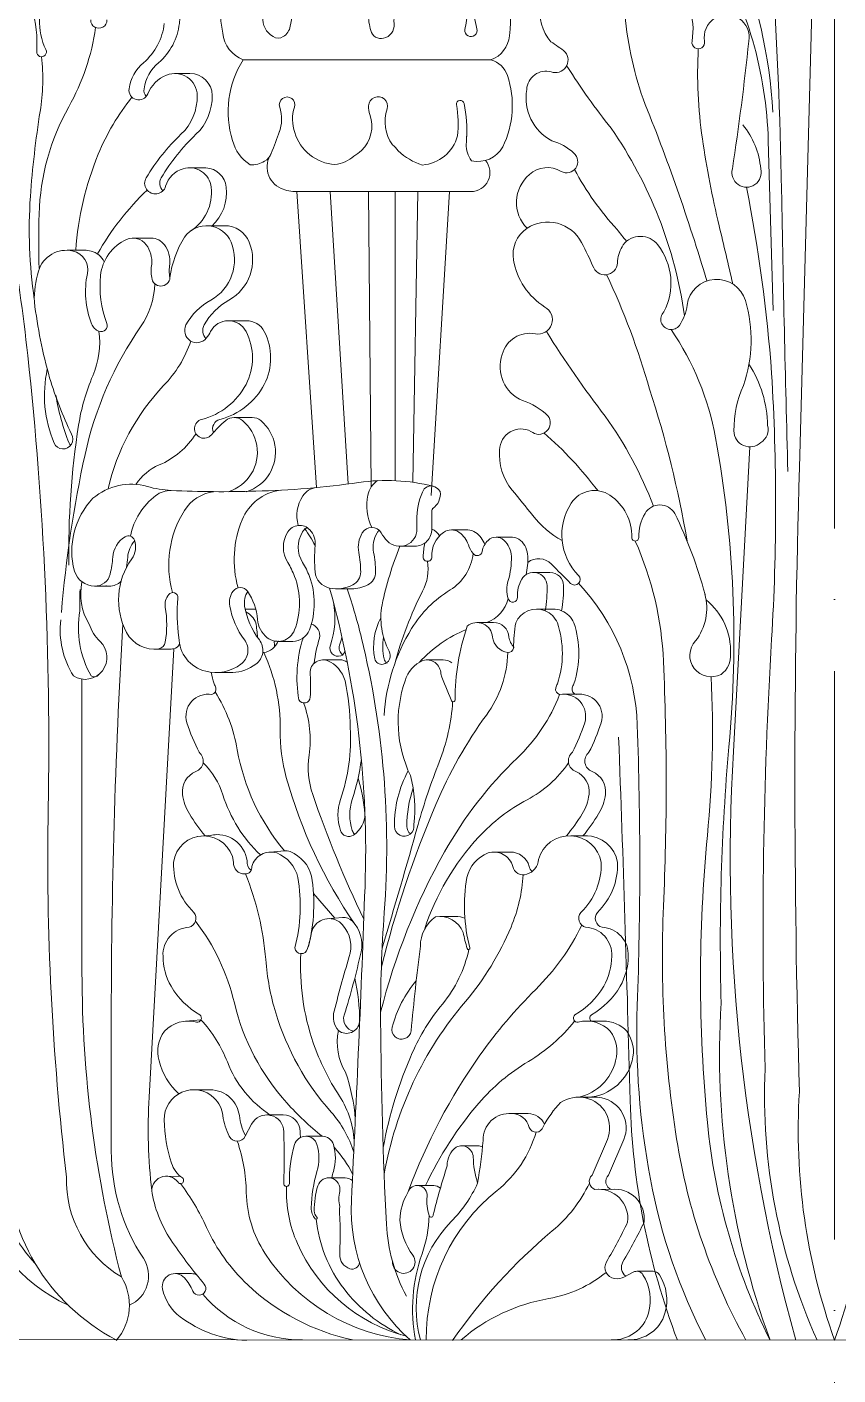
# Model space of a CAD drawing. Header units: millimetres. Extents: x 542654 to 551203, y 315718 to 321804.
# Drawn here: x 543130.8 to 543267.9, y 317816.2 to 318043.9 of the extents above; entities that cross this region are included whole.
import ezdxf

# ---------------------------------------------------------------- set-up
doc = ezdxf.new("R2010")
doc.units = ezdxf.units.MM
doc.linetypes.add('ACAD_ISO04W100', pattern=[30, 24, -3, 0, -3])
doc.layers.add('cad-block.com', color=250, linetype='Continuous')

msp = doc.modelspace()

# ---------------------------------------------------------------- linework, layer by layer
at = {"layer": 'cad-block.com', "color": 18, "linetype": 'ACAD_ISO04W100', "lineweight": 15, "ltscale": 4, "true_color": 0x000000}
msp.add_lwpolyline([(543267.27, 318415.49), (543267.27, 315911.75)], dxfattribs=at)
at = {"layer": 'cad-block.com', "color": 18, "lineweight": 15, "true_color": 0x000000}
for points in [[(543145.86, 317822.16, -0.285243), (543127.33, 317853.27, 0.009206), (543127.33, 317954.78, 0.013196), (543125.49, 317995.88, 0.112999), (543101.11, 318075.74, 0.103267), (543085.12, 318094.27, 0.03261)], [(543235.95, 318084.38, 0.058257), (543240.29, 318068.42, 0.006295), (543246.68, 318057.25, -0.126523), (543256.06, 318024.66, 0), (543256.87, 317996.01, 1.706134)], [(543246.25, 318076.34, 0.051574), (543247.4, 318067.09, 0.040513), (543250.54, 318057.22, -0.0829), (543256.84, 318029.47, -1.059688)], [(543263.97, 318067.53), (543261.32, 317969.47, 0.014485), (543261.32, 317864.02, 0.101888), (543267.26, 317822.11, 2.282092)], [(543270.55, 318067.53), (543273.2, 317969.47, -0.014485), (543273.2, 317864.02, -0.101888), (543267.26, 317822.11, -2.282092)], [(543145.86, 317822.04, 0.326442), (543146.74, 317832.79, -0.273292), (543137.47, 317849.65, -0.033937), (543134.37, 317911.96, 0.031663), (543130.91, 317988.39, 0.030886), (543123.65, 318030.61, 0.055447), (543112.66, 318061.61, 0.016794), (543112.66, 318061.61, 0.016794)], [(543150.94, 318032.14, -0.216662), (543150.57, 318033.46, -0.178824), (543153.02, 318037.85, 0.190475), (543156.53, 318044.48, 0.173432), (543154.94, 318051.17, 0.25379), (543151.73, 318052.91)], [(543181.39, 318052.89, 0.312846), (543176.2, 318048.36, 0.019207), (543175.27, 318043.99, -0.218149), (543174.08, 318042.25, -0.27753), (543172.36, 318042.25, -0.279843), (543170.61, 318045.58, 0.299461), (543166.43, 318052.89, 0.393162), (543163.88, 318051.07, 0.101921), (543163.88, 318042.83, 0.279445), (543167.3, 318038.32, 0.508511)], [(543181.39, 318052.89, -0.376879), (543188.41, 318046.08, 0.042537), (543188.87, 318043.29, 0.407954), (543191.04, 318041.97, 0.368711), (543192.82, 318044.39, -0.2733), (543196.18, 318051.13, -0.082392), (543200.22, 318052.89, -0.372912), (543205.14, 318046.6, -0.058876), (543204.77, 318043.4, -0.305796), (543204.77, 318043.4, -0.168729)], [(543209.19, 318038.32, 0.280177), (543212.34, 318042.4, 0.076346), (543211.99, 318051.15, 0.159455), (543211.02, 318052.89, 0.341453), (543206.4, 318047.82, 0.089438), (543206.81, 318043.59, -1.197509), (543204.77, 318043.4, -2.907014)], [(543215.3, 318009.88, -0.437087), (543215.69, 318018.95, -0.335891), (543221.05, 318019.48, -0.054808), (543221.05, 318019.48, 0.906374), (543223.19, 318022.58, 0.121824), (543219.48, 318024.66, -0.324514), (543215.24, 318033.33, -0.478368), (543219.38, 318036.29, 0.760691), (543221.74, 318039.65, 0.02594), (543219.32, 318041.39, -0.479637), (543221.48, 318052.96, -0.584428), (543228.66, 318049.04, -0.21323), (543228.66, 318049.04, 0.933707), (543233.69, 318049.32, -0.62858), (543239.21, 318051.97, -0.275072), (543243.17, 318041.46, 1.194524), (543245.29, 318041.46, -1.194524), (543252.77, 318041.46, -0.011676), (543249.99, 318019.92, 1.294006), (543254.78, 318019.92, 0.154508), (543251.74, 318027.36, 6.728765)], [(543256.7, 318054.07, -0.012495), (543258.3, 318016.33, 0.002577), (543259.37, 317968.82, -1.028053)], [(543132.9, 318045.21, 0.125344), (543133.99, 318040.05, -1.302218), (543132.42, 318039.73, 0.084994), (543131.65, 318047.04, 0.658968)], [(543231.75, 318046.89, 0.064211), (543234.9, 318031.73, -0.023542), (543245.68, 318000.99, -31.518019)], [(543142.38, 318043.78, -0.092698), (543137.84, 318030.39, 0.121944), (543132.84, 318012.29, 0.013324), (543132.84, 318003.09, 19.903186)], [(543144.3, 318045.09, -1.038411), (543141.55, 318045.09, 0.167427)], [(543158.36, 318009.37, 0.287855), (543161.92, 318016.83, 0.466131), (543157.19, 318019.95, 0.253701), (543154.21, 318016.98, -1.13638), (543150.93, 318018.43, -0.066563), (543156.81, 318025.75, 0.209542), (543159.56, 318032.32, 0.52679), (543154.37, 318035.75, 0.20267), (543151.2, 318032.59, -0.891078), (543148.03, 318033.46, -0.178824), (543150.48, 318037.85, 0.190475), (543153.99, 318044.48, 0.173432)], [(543244.23, 318040.2, 0.049879), (543244.93, 318024.99, 0.022481), (543247.75, 318010.32, -0.002878), (543250.05, 318000.49, 8.89883)], [(543133.25, 318038.85, -0.066852), (543133.01, 318029.63, 0.022213), (543131.36, 318015.25, 0.054405), (543132.02, 317997.93, 3.066782)], [(543167.3, 318038.32, 0.21871), (543165.52, 318024.69, 0.21871)], [(543205.05, 318025.44, -0.076559), (543204.99, 318024.07, 0.152629), (543205.9, 318021.3, 0.333284), (543211.18, 318023.62, 0.196717), (543211.98, 318035.7, 0.252897), (543209.19, 318038.32)], [(543222.09, 318037.23, 0.029108), (543229.51, 318026.77, -0.116512), (543241.9, 317995.12, -60.367405)], [(543153.75, 318016.2, -0.347517), (543153.47, 318018.43, -0.066563), (543159.34, 318025.75, 0.209542), (543162.09, 318032.32, 0.40928), (543158.32, 318036.03)], [(543148.52, 318032.02, 0.071197), (543142.83, 318022.38, 0.080485), (543139.03, 318006.17, 2.673939)], [(543176.03, 318026.07, -0.164662), (543175.99, 318030.33, 1.382896), (543173.49, 318030.33, -0.173673), (543173.39, 318026.07, -116.40889)], [(543187.29, 318023, 0.296829), (543188.72, 318029.09, -0.087558), (543188.52, 318030.57, -1.137211), (543191.64, 318030.04, 0.245261), (543192.56, 318024, 0.638656)], [(543203.54, 318025.48, 0.065481), (543203.38, 318030.76, -0.979517), (543204.65, 318030.97, -0.059787), (543205.08, 318024.95, 13.337529)], [(543173.46, 318026.28, -0.012037), (543172.05, 318022.51, -0.164162), (543170.94, 318021.21, -0.145838), (543168.51, 318020.6, -0.188776), (543165.52, 318024.69, 206.692748)], [(543176.03, 318026.07, 0.31274), (543182.82, 318020.64, 0.142466), (543186.04, 318022.05, 0.004599), (543187.29, 318023)], [(543192.56, 318024, -0.033453), (543193.5, 318022.98, 0.119728), (543197.6, 318020.57, 0.315866), (543203.54, 318025.48, 0.315866)], [(543172.05, 318022.51, 0.471846), (543173.73, 318016.62, 0.105739), (543176.41, 318016.07), (543205.8, 318016.07, 0.636262), (543208.26, 318021.35, 0.467709)], [(543162.01, 318010.23, 0.239458), (543164.46, 318016.83, 0.362317), (543161.02, 318020.1, 0.362317)], [(543223.31, 318019.8, 0.063427), (543230.51, 318009.68, 0.017757), (543232.12, 318007.69, 2.679523)], [(543252.38, 318016.81, -0.029301), (543256.63, 317985.4, -0.029611), (543256.63, 317940.48, 0.021893), (543255.51, 317867.92, 0.117579), (543264.32, 317822.11, 45.676892)], [(543151.1, 318016.33, 0.07386), (543142.7, 318005.56, 7.343802)], [(543164.77, 317965.4, 0.379127), (543169.61, 317973.25, 0.176984), (543167.22, 317977.41, 0.363877), (543164.36, 317977.41, 0.043744), (543161.95, 317975, -1.375769), (543160.32, 317977.61, 0.215055), (543167.8, 317983.52, 0.243722), (543167.8, 317992.46, 0.608076), (543161.82, 317992.46, -0.090993), (543161.09, 317991.33, -0.589021), (543161.09, 317991.33, -0.90066), (543157.65, 317993.56, -0.140523), (543161.85, 317997.76, 0.381273), (543165.27, 318007.54, 0.591627), (543157.43, 318008.4, 0.112599), (543154.95, 318001.55, -0.918604), (543151.86, 318001.55, -0.084549), (543151.86, 318003.82, 0.180198), (543150.95, 318007.09, 0.353892), (543147.62, 318007.98, 0.268527), (543143.22, 318001.92, 0.117546), (543144.29, 317993.83, -0.64811), (543142.94, 317992.49, -0.213511), (543141.68, 317993.75, -0.142603), (543140.99, 318002.23, 0.40555), (543138.56, 318006.03, 0.397208), (543132.71, 318002.65, 0.080014), (543132.03, 317997.45, 0.002197), (543132.03, 317997.45, -1.038935)], [(543161.02, 317991.25, -0.310547), (543160.72, 317993.56, -0.140523), (543164.91, 317997.76, 0.381273), (543168.33, 318007.54, 0.303422), (543164.18, 318010.32)], [(543221.22, 317957.15, -0.097491), (543216.25, 317961.38, 0.004807), (543212.78, 317965.67, -0.196339), (543210.66, 317972.47, -0.551946), (543215.95, 317975.59, 0.918522), (543218.81, 317978.23, 0.113786), (543214.54, 317980.77, -0.395903), (543211.1, 317988.56, -0.401293), (543216.7, 317992.05), (543216.7, 317992.05, 0.857845), (543218.29, 317996.58, 0.300863), (543218.29, 317996.58, -0.210167), (543213, 318004.52, -0.297784), (543215.3, 318009.88, -0.448025), (543224.48, 318007.48, -0.025604), (543226.55, 318003.18, 0.831481), (543230.55, 318004.4), (543230.55, 318004.4, -0.096358), (543231.52, 318007.09, -0.487702), (543237.38, 318007.09, -0.294634), (543238.41, 317995.75, 1.081796), (543241.04, 317993.49, 0.123039), (543242.34, 317996.92, -0.805657), (543252.19, 317997.66, -0.15711), (543251.87, 317983.34, 0.108223), (543250.25, 317975.66, 0.655117), (543254.8, 317973.71, 0.347507), (543255.93, 317976.58, 0.141729), (543252.8, 317986.91)], [(543154.94, 318001.42, -0.021283), (543154.92, 318001.55, -0.084549), (543154.92, 318003.82, 0.180198), (543154.01, 318007.09, 0.240073), (543151.8, 318008.21, 0.240073)], [(543143.84, 318004.2, 0.233793), (543141.62, 318006.03, 0.057957), (543140.49, 318006.17, 0.057957)], [(543152.38, 318000.52, -0.144546), (543149.99, 317993.26, 0.097397), (543140.6, 317971.7, 0.033965), (543136.61, 317944.99, 26.176017)], [(543228.72, 318002.09, -0.041336), (543235.99, 317982.7, -0.037014), (543242.34, 317957.09, -0.037014)], [(543132.03, 317997.45, 0.03739), (543134.61, 317984.63, 0.038625), (543138.3, 317975.14, -1.057993), (543135.37, 317973.59, -0.154589), (543134.21, 317986.1, -4.454114)], [(543162.29, 317975.41, -0.461772), (543163.39, 317977.61, 0.215055), (543170.87, 317983.52, 0.243722), (543170.87, 317992.46, 0.280172), (543167.88, 317994.28)], [(543142.94, 317992.49, -0.13613), (543141.92, 317984.99, 0.062388), (543139.5, 317976.61, 0.043495), (543137.87, 317952.99, 3.726652)], [(543218.57, 317992.47, 0.02746), (543228.51, 317978.14, -0.063459), (543236.66, 317962.96, -0.063459)], [(543239.64, 317992.77, -0.105111), (543247.14, 317974.52, -0.069272), (543249.41, 317922.33, 0.029323), (543248.1, 317879.01, 0.103851), (543256.37, 317822.11, 12.15754)], [(543158.5, 317990.82, -0.105806), (543153.88, 317983.31, 0.13518), (543144.49, 317965.86, 3.476299)], [(543138.15, 317973.21, -0.068547), (543137.9, 317973.59, -0.052113), (543135.66, 317981.7, -0.107925)], [(543167.84, 317965.4, 0.379127), (543172.68, 317973.25, 0.176984), (543170.28, 317977.41, 0.176284), (543168.85, 317977.93, 0.176284)], [(543159.35, 317975.18, -0.149839), (543153.12, 317969.91, 0.145971), (543149.17, 317966.62, -0.659497)], [(543218.15, 317975.35, -0.05201), (543227.23, 317965.57, -0.080138)], [(543252.95, 317972.97), (543250.37, 317924.73, 0.085524), (543260.72, 317822.11, 567.889277)], [(543156.45, 317940.79, -0.057171), (543156.27, 317947.42, 0.743086), (543154.73, 317948.04, 0.21134), (543154.16, 317945.88, -0.080271), (543154.16, 317939.96, -0.323197), (543153.08, 317938.88, -0.322296), (543147.62, 317941.61, -0.283645), (543148.48, 317954.04, 0.24089), (543148.95, 317957.22, 0.484066), (543147.36, 317957.79, 0.240642), (543145.28, 317954.35, -0.042318), (543144.84, 317951.48, -0.351107), (543142.19, 317949.44, -0.324333), (543138.8, 317951.99, -0.261475), (543141.92, 317964.28, -0.249461), (543151.13, 317966.27, 0.056478), (543155.15, 317965.61, 0.021363), (543169.43, 317965.5, -0.175069)], [(543156.45, 317940.79, 0.342821), (543160.98, 317935.06, 0.222971), (543166.94, 317936.26, 0.417557), (543167.54, 317940.38, -0.119048), (543165.05, 317946.09, -0.197592), (543165.6, 317948.58, -0.523106), (543168.05, 317948.58, -0.134371), (543169.73, 317943.82, 0.213407), (543171.38, 317940.74, 0.503433), (543176, 317942.05, 0.183223), (543176, 317951.1, 0.048888), (543174.85, 317953.42, -0.286377), (543174.85, 317958.6, -0.493732), (543178.58, 317958.95, -0.21419), (543179.48, 317956.3, 0.047396), (543179.48, 317951.84, 0.328964), (543181.91, 317949.12, 0.170952), (543185.85, 317949.66, 0.283139), (543187.18, 317951.84, 0.045909), (543186.86, 317955.15, -0.18524), (543187.45, 317958.44, -0.563934), (543190.65, 317958.44, 0.052882), (543191.68, 317957.08, 0.684243), (543196.69, 317959.11, -0.006934), (543196.69, 317961.15, -0.12425), (543197.9, 317965.86, -0.435189), (543200.21, 317965.86, -0.001663), (543200.62, 317965.41, -0.001663)], [(543169.43, 317965.5, 0.031379), (543186.84, 317966.95, -0.098605), (543199.44, 317966.31, -3.188773)], [(543189.05, 317959.34, -0.157666), (543188.38, 317964.83, -0.203407), (543190.02, 317967.26, -1.629827)], [(543148.29, 317957.89, -0.189469), (543152.55, 317964.75, -0.16181), (543155.15, 317965.61, -0.999248)], [(543155.39, 317948.37, -0.212683), (543157.39, 317962.21, -0.218986), (543162.29, 317965.4, -0.624082)], [(543166.45, 317949.17, -0.167867), (543167.14, 317960.65, -0.263943), (543173.55, 317965.65, -0.775642)], [(543176.63, 317959.7, -0.22172), (543177.39, 317964.67, -0.216956), (543179.69, 317966.09, -0.49065)], [(543200.61, 317965.42, -0.284464), (543199.33, 317962.53, 0.100279)], [(543245.37, 317948.06, 0.048918), (543240.25, 317961.74, 0.569272), (543235.23, 317961.74, 0.14165), (543234.17, 317957.66, -1.027471), (543232.99, 317957.66, 0.257889), (543229.29, 317964.81, 0.416874), (543222.77, 317963.48, 0.353456), (543224, 317951.25, -0.994359), (543222.66, 317949.91, -0.002828), (543219.41, 317953.17, 0.375761), (543215.41, 317953.46, 0.583802)], [(543196.31, 317956.17, 0.418281), (543199.21, 317959.11, -0.005151), (543199.21, 317962.23, -0.265663), (543199.63, 317962.76), (543199.63, 317962.76)], [(543175.72, 317940.12, 0.31163), (543178.51, 317942.05, 0.183223), (543178.51, 317951.1, 0.048888), (543177.36, 317953.42, -0.286377), (543177.36, 317958.6, -0.113264), (543178.11, 317959.34)], [(543179.48, 317956.3, 0.045789), (543177.69, 317959.16, 0.045789)], [(543185.64, 317949, 0.118661), (543188.37, 317949.66, 0.283139), (543189.7, 317951.84, 0.045909), (543189.37, 317955.15, -0.18524), (543189.96, 317958.44, -0.072485), (543190.31, 317958.86)], [(543218.36, 317945.29, 0.051159), (543218.67, 317949.53, 0.758943), (543214.39, 317950.6, 0.141409), (543213.67, 317947.58, -0.886398), (543212.11, 317947.32, -0.143639), (543212.11, 317950.4, 0.078925), (543212.64, 317954.48, 0.20052), (543211.41, 317957.18, 0.393333), (543208.71, 317957.18, 0.164884), (543207.71, 317955.31, -0.656763), (543206.17, 317954.94, -0.079759), (543205.37, 317956.44, 0.156683), (543203.82, 317958.52, 0.319224), (543201.18, 317958.52, 0.257827), (543199.21, 317954.42, -1.058188), (543197.73, 317954.42, -0.026647), (543197.99, 317956.7, 0.081727)], [(543200.49, 317957.92, 0.182775), (543199.21, 317959.07, 2.755921)], [(543208.15, 317956.45, 0.155795), (543206.6, 317958.52, 0.155741), (543205.28, 317958.94)], [(543215.14, 317951.39, 0.05924), (543215.42, 317954.48, 0.20052), (543214.19, 317957.18, 0.1896), (543212.84, 317957.71, 0.1896)], [(543149, 317957.08, 0.173683), (543147.8, 317954.35, -0.025838), (543147.58, 317952.59, -0.025838)], [(543193.79, 317956.17, 0.04248), (543190.79, 317946.31, -1.145456)], [(543206.17, 317954.94, -0.231591), (543202.29, 317948.8, 0.117572), (543195.79, 317942.3, 0.122938), (543191.13, 317927.59, 14.105174)], [(543233.58, 317957.05, -0.093566), (543238.35, 317936.74, -0.021904), (543238.35, 317895.38, 0.050199), (543240.57, 317856.09, 0.087915), (543252.29, 317822.12, 5.202488)], [(543198.47, 317953.64, -0.158512), (543197.65, 317948.59, 0.053432), (543192.93, 317936.35, -18.955838)], [(543221.14, 317945.29, 0.051159), (543221.46, 317949.53, 0.406149), (543219.17, 317951.76, 0.406149)], [(543140.08, 317950.16, 0.195254), (543141.29, 317943.05, 0.128634), (543143.14, 317940.1, -0.906461), (543138.64, 317934.27, -0.169321), (543136.48, 317943.73, -0.04459), (543136.48, 317943.73, -2.222793)], [(543142.9, 317934.51, -0.41042), (543141.63, 317934.27, -0.17607), (543139.73, 317945.26, -0.022674), (543139.75, 317948.89, -0.020625)], [(543146.67, 317950.25, -0.207652), (543144.7, 317949.44, -0.042954), (543144.09, 317949.5, -0.042954)], [(543165.55, 317934.86, 0.148068), (543169.46, 317936.26, 0.417557), (543170.05, 317940.38, -0.119048), (543167.57, 317946.09, -0.192986), (543168.08, 317948.53)], [(543195.55, 317822.14, -0.229192), (543185.6, 317845.71, 0.003639), (543187.91, 317898.69, 0.077638), (543181.91, 317949.12, 0.077638)], [(543194.92, 317829.53, -0.111476), (543191.52, 317841.7, -0.010733), (543190.55, 317875.91, -0.020178), (543191.17, 317894.35, 0.0785), (543187.32, 317940.68, 0.021895), (543184.89, 317949, 0.021895)], [(543224, 317949.92, -0.180597), (543233.92, 317925.96, -0.01773), (543233.92, 317878.58, 0.055562), (543236.14, 317849.27, 0.072578), (543245.48, 317822.12, 3.458035)], [(543245.35, 317948.12, -0.235458), (543243.76, 317940.19, 0.840615), (543248.07, 317934.54, 0.261411), (543249.69, 317938, 0.233897), (543245.56, 317947.12, 3.569546)], [(543182.56, 317946.73, -0.134341), (543182.05, 317939.46, 0.628731), (543183.83, 317937.68, 0.273579), (543184.51, 317938.5, -0.066231)], [(543190.79, 317946.31, 0.170194), (543192, 317938.46, -0.499362), (543190.97, 317936.25, -0.41612), (543189.56, 317937.18, -0.176228), (543190.59, 317944.1, 1.388664)], [(543212.11, 317947.32, -0.240237), (543208.49, 317943.29, -0.240237)], [(543167.78, 317945.12, -0.169793), (543169.47, 317943.25, -0.017062), (543169.74, 317940.81, -0.017062)], [(543168.73, 317945.58, -0.047104), (543169.45, 317945.52)], [(543221.95, 317907.25, 0.033541), (543224.61, 317910.98, 0.108532), (543225.77, 317914.27, 0.333219), (543223.54, 317918.14, -0.586285), (543222.96, 317921.38, 0.036479), (543225.04, 317926.38, 0.560376), (543220.8, 317931.13, -0.4021), (543220.14, 317932.27, -0.084369), (543220.44, 317932.95, 0.1611), (543220.42, 317943.23, 0.197978), (543218.36, 317945.29, 0.41228), (543213.37, 317943.25, 0.029872), (543213.01, 317938.97, -0.361092), (543212.04, 317938.23, -0.32624), (543209.44, 317940.84, 0.623356), (543205.17, 317942.67, 0.080731), (543203.12, 317930.25, -1.029209), (543202.49, 317930.25, -0.025094), (543200.71, 317934.63, 0.501172), (543197.68, 317936.9, 0.22046), (543194.69, 317933.47, 0.199896), (543195.6, 317917.44)], [(543224.73, 317907.25, 0.033541), (543227.39, 317910.98, 0.108532), (543228.55, 317914.27, 0.333219), (543226.32, 317918.14, -0.586285), (543225.75, 317921.38, 0.036479), (543227.82, 317926.38, 0.560376), (543223.58, 317931.13, -0.4021), (543222.92, 317932.27, -0.084369), (543223.22, 317932.95, 0.1611), (543223.2, 317943.23, 0.197978), (543221.14, 317945.29, 0.098945), (543219.67, 317945.58)], [(543146.98, 317943.04, 0.014792), (543145.03, 317875.35, -0.000358), (543145.03, 317854.07, 0.146758), (543150.45, 317835.94, -0.465667), (543148.09, 317828.01, -1.920633)], [(543178.84, 317943.04, -0.386143), (543180.21, 317940.66, 0.049104), (543179.32, 317936.41, 0.049104)], [(543205.07, 317942.14, 0.109225), (543197.09, 317936.59)], [(543213.1, 317939.11, -0.158996), (543212.22, 317940.84, 0.399326), (543209.64, 317943.3, 0.399326)], [(543156.57, 317939.62, -0.250319), (543155.59, 317938.88, -0.040071), (543154.76, 317938.81, -0.040071)], [(543170.61, 317938.24, 0.049443), (543170.8, 317938.23, 0.267201), (543173.23, 317940.19)], [(543172.56, 317940.19, -0.006915), (543172.61, 317939.2, 0.361092), (543172.61, 317939.2, 0.261884), (543172.61, 317939.2)], [(543177.43, 317940.66, 0.119473), (543176.73, 317930.25, 0.772834), (543178.65, 317930.7, 0.039114), (543178.64, 317934.49, -0.553175), (543181.54, 317936.9, -0.22046), (543184.53, 317933.47, -0.048723), (543185.41, 317925.49)], [(543184.01, 317940.81, -0.025534), (543183.61, 317939.46, 0.33787), (543184.13, 317937.85)], [(543191.63, 317936.42, -0.199758), (543191.12, 317937.18, -0.090259), (543191.04, 317940.84, -0.090259)], [(543155.59, 317938.88), (543151.41, 317863.14, 0.042068), (543151.87, 317847.35, 6912759.16746)], [(543170.8, 317938.23, -0.11395), (543173.57, 317925.21, 0.072317), (543174.61, 317917.14, 0.082985), (543186.19, 317892.36, 1.050921)], [(543183.62, 317937.01, -0.079663), (543184.32, 317936.9, -0.030216), (543184.9, 317936.6, -0.030216)], [(543212.04, 317938.23, -0.150107), (543208.42, 317927.67, 0.056725), (543199.89, 317912.58, 0.038563), (543190.67, 317885.14, 2.193448)], [(543202.6, 317936.49, 0.168629), (543201.13, 317937, 0.168629)], [(543160.88, 317907.27, -0.033419), (543158.23, 317910.98, -0.108532), (543157.07, 317914.27, -0.333219), (543159.3, 317918.14, 0.586285), (543159.88, 317921.38, -0.036479), (543157.8, 317926.38, -0.560376), (543162.04, 317931.13, 0.4021), (543162.7, 317932.27, 0.084369), (543162.4, 317932.95, -0.030784), (543161.89, 317934.9, -0.030784)], [(543115.73, 317933.99, 0.013397), (543117.98, 317878.94, 0.032057), (543122.1, 317847.8, 0.24097), (543137.73, 317828.01, -1.41689)], [(543123.17, 317933.76), (543124.6, 317863.82, 0.036728), (543126.19, 317846.91, 0.15083), (543132.16, 317835.07, -0.435035)], [(543140.08, 317933.75), (543140.08, 317884.23, 0.064461), (543146.74, 317832.79, 200107.643284)], [(543246.41, 317934.13, -0.036382), (543245.77, 317907.35, 0.048231), (543245.77, 317858.87, 0.092356), (543256.37, 317822.11, 20.671637)], [(543162.6, 317931.57, -0.096459), (543166.33, 317921.81, 0.132131), (543174.28, 317904.76, -5.299366)], [(543220.8, 317931.13, -0.108494), (543213.65, 317920.44, 0.073521), (543201.34, 317904.55, 0.066403), (543190.55, 317877.5, 1.156273)], [(543202.72, 317929.94, -0.077382), (543200.44, 317919.73, 0.024778), (543196.89, 317909.19, -0.004491), (543190.8, 317888.33, 0.147608)], [(543177.53, 317929.71, -0.125263), (543178.46, 317920.9, 0.118591), (543179.08, 317914.26, 0.030466), (543187.71, 317893.23, -9.593961)], [(543185.41, 317925.49, -0.099279), (543183.75, 317913.43, 0.157409), (543183.75, 317908.2, 0.492517), (543185.96, 317907.41, 0.255133), (543187.9, 317910.97, 0.047411), (543186.74, 317917.08, 3.590771)], [(543230.77, 317923.92, -0.00274), (543232.72, 317862.55, 0.084387), (543240.69, 317822.12, -1.449686)], [(543160.54, 317919.59, -0.125397), (543163.89, 317914.21, 0.126092), (543170.23, 317904.04, -2.495739)], [(543187.3, 317920.15, -0.043171), (543185.75, 317913.43, 0.157409), (543185.75, 317908.2, 0.132595), (543186.17, 317907.56, 0.255133), (543186.17, 317907.56, 0.136531), (543186.17, 317907.56, 3.590771)], [(543222.3, 317919.59, -0.12082), (543215.32, 317913.38, 0.084395), (543207.15, 317907.1, 0.108637), (543197.94, 317891.42, -0.051905)], [(543196.16, 317909.2, -1.09818), (543192.87, 317908.87, -0.12663), (543195.22, 317918.28, -3.94426)], [(543196.16, 317909.2, -0.006483), (543196.16, 317909.2, 0.09654), (543195.6, 317917.44, 2.251489)], [(543195.59, 317907.59, -0.222304), (543194.98, 317908.87, -0.085178), (543196.05, 317915.36)], [(543156.47, 317863.72, -0.158871), (543153.11, 317869.28, -0.235255), (543154.02, 317874.26, -0.282358), (543159.44, 317875.8, 0.777108), (543159.99, 317877.02, -0.127434), (543155.13, 317881.86, -0.128491), (543153.77, 317886.94, -0.417186), (543158.18, 317891.84, 0.546557), (543158.98, 317894.34, -0.213507), (543155.57, 317902.8, -0.878224), (543165.7, 317902.85, 0.461348), (543167.61, 317900.86, 0.475102), (543168.79, 317902.12, -0.421614), (543172.98, 317904.39, -0.240224), (543176.58, 317900.24, -0.105291), (543176.05, 317888.36, 0.857659), (543178.18, 317888.23, 0.046363), (543178.85, 317890.95, -0.531603), (543183.58, 317892.73, -0.279623), (543185.41, 317887.48, 0.008587), (543182.69, 317877.69)], [(543161.76, 317907.35, -0.442325), (543167.99, 317903.06, 0.256828), (543168.68, 317901.46, 0.256828)], [(543224.08, 317863.14, 0.283248), (543230.26, 317869.28, 0.235255), (543229.36, 317874.26, 0.282358), (543223.93, 317875.8, -0.777108), (543223.38, 317877.02, 0.127434), (543228.24, 317881.86, 0.128491), (543229.61, 317886.94, 0.417186), (543225.19, 317891.84, -0.546557), (543224.39, 317894.34, 0.213507), (543227.81, 317902.8, 0.800275), (543217.23, 317903.29, -0.314418), (543215.25, 317900.79, -0.455668), (543212.88, 317902.12, 0.421614), (543208.7, 317904.39, 0.240224), (543205.1, 317900.24, 0.105291), (543205.62, 317888.36, -0.96035), (543205.19, 317888.23, -0.046363), (543204.52, 317890.95, 0.34867), (543199.8, 317893.61, 0.237469), (543197.26, 317888.62, 0.007039), (543195.69, 317874.33, 0.020405), (543195.69, 317874.33, 176071.042591)], [(543226.1, 317876, -0.442205), (543226.16, 317877.02, 0.127434), (543231.03, 317881.86, 0.128491), (543232.39, 317886.94, 0.417186), (543227.98, 317891.84, -0.546557), (543227.17, 317894.34, 0.213507), (543230.59, 317902.8, 0.363929), (543225.24, 317907.28)], [(543174.28, 317904.76, -0.075343), (543175.27, 317904.61, -0.240224), (543178.86, 317900.46, -0.105291), (543178.34, 317888.58)], [(543216.13, 317901.24, -0.141298), (543215.66, 317902.12, 0.335609), (543212.46, 317904.54, 0.335609)], [(543167.69, 317900.86, -0.078279), (543171.13, 317886.37, 0.054025), (543172.82, 317877.39, 0.108787), (543182.18, 317860.63, -0.10728), (543186, 317853.85, 6.638556)], [(543214.64, 317900.69, -0.083536), (543212.58, 317891.86, -0.077756), (543204.89, 317879.32, 0.133721), (543191.15, 317850.14, 10.476944)], [(543184.1, 317893.51, -0.229854), (543185.77, 317892.85, -0.248354), (543187.24, 317887.68, 0.012697), (543187.24, 317887.68)], [(543204.79, 317893.39, 0.092227), (543203.22, 317893.66, 0.092227)], [(543159.26, 317892.87, -0.106611), (543165.83, 317879.06, 0.126338), (543174.69, 317862.17, 0.040602), (543180.68, 317856.53)], [(543224.56, 317892.19, -0.084148), (543216.75, 317881.33, 0.04371), (543207.33, 317870.23, 0.065981), (543195.27, 317847.33, 935990.068002)], [(543177.06, 317887.39, 0.096054), (543179.17, 317872.3, 0.062699), (543183.58, 317863.33, -0.142025), (543186.07, 317855.23, -1.017057)], [(543187.24, 317887.68, -0.022627), (543184.38, 317876.99, 0.44865), (543186.02, 317874.29, 57.976858)], [(543205.47, 317888.09, -0.119421), (543200.99, 317878.87, 0.068465), (543195.89, 317870.6, 0.059317), (543190.98, 317854.64, 1.23204)], [(543182.69, 317877.69, 0.248765), (543183.43, 317874.38, 0.584102), (543186.99, 317875.87, 0.059528), (543186.17, 317883.23, -0.380351)], [(543195.69, 317874.33, -1.062461), (543192.51, 317874.96, -0.112008), (543196.57, 317882.81, -1.880912)], [(543160.19, 317876.2, -0.094015), (543164.65, 317869.08, 0.155371), (543171.96, 317860.07, 0.730114)], [(543223.33, 317875.99, -0.089257), (543215.52, 317869.17, 0.080206), (543207.15, 317862.13, 0.068256), (543198.13, 317848.21, -0.635451)], [(543224.85, 317863.09, 0.350479), (543233.05, 317869.28, 0.235255), (543232.14, 317874.26, 0.209709), (543228.17, 317876, 0.209709)], [(543183.43, 317874.38, 0.192268), (543184.63, 317867.35, -0.063609), (543186.27, 317859.42, 0.856188)], [(543167.86, 317822.04, -0.150959), (543156.69, 317826.04, -0.182436), (543153.69, 317830.76, -0.770623), (543157.4, 317832.61, -0.075103), (543158.83, 317830.38, 1.152231), (543160.74, 317831.58, -0.025626), (543155.4, 317838.58, -0.102206), (543151.92, 317846.88, -0.809347), (543156.31, 317848.76, 1.188407), (543157.04, 317849.49, -0.162001), (543155.21, 317851.98, -0.073846), (543153.97, 317859.3, -0.668943), (543162.41, 317862.99, -0.171246), (543163.89, 317860.02, 0.088239), (543164.97, 317856.53, 0.608974), (543167.68, 317856.53, 0), (543168.74, 317858.58, -0.779321), (543174.19, 317857.31, -0.008382), (543174.19, 317848.54, 1.016905), (543175.12, 317848.54, -0.075983), (543176.01, 317855.12, -0.747822), (543179.79, 317855.12, -0.144281), (543179.79, 317850.6, 0.065258), (543178.81, 317844.43, 0.194897), (543179.5, 317842.6, 1.042267), (543179.79, 317842.89, -0.207523), (543179.33, 317843.92, -0.075744), (543179.94, 317848.16, -0.956349), (543183.63, 317847.22, 0.102786), (543183.63, 317844.65, 0.032896), (543183.71, 317841.86, 432.888053)], [(543161.73, 317864.38, -0.194324), (543165.19, 317862.99, -0.171246), (543166.67, 317860.02, 0.084709), (543167.69, 317856.66)], [(543229.53, 317822.17, 0.348985), (543235.82, 317826.65, 0.215552), (543234.87, 317833.16, 0.393377), (543233.23, 317833.58, 0), (543231.78, 317832.79, -0.164336), (543230.08, 317832.5, -0.523628), (543228.71, 317835.33, 0.021021), (543232.29, 317842.01, 0.491262), (543226.77, 317847.54, -0.557121), (543226.28, 317849.99, 0), (543228.88, 317855.99, 0.463374), (543225.15, 317863.04, 0.187354), (543220.97, 317862.25, 0.070822), (543218.01, 317858.13, -0.710051), (543215.65, 317858, 0.3496), (543212.69, 317860.36, 0.448212), (543207.85, 317855.83, -0.021428), (543206.94, 317848.61, -0.069517), (543206.19, 317853.07, 0.536543), (543203.33, 317854.72, 0.249269), (543201.8, 317851.57, 0.018009), (543199.45, 317843.29, -0.924432), (543198.74, 317843.13, -0.099256), (543198.39, 317846.36, 0.914824), (543195.15, 317847.04, 0.134999), (543193.81, 317842.38, 0.106835), (543193.81, 317842.38, 0.548751)], [(543231.96, 317832.89, -0.368349), (543231.49, 317835.33, 0.021021), (543235.07, 317842.01, 0.491262), (543229.56, 317847.54, -0.557121), (543229.06, 317849.99), (543231.66, 317855.99, 0.463374), (543227.94, 317863.04, 0.066177), (543226.39, 317863.12)], [(543174.09, 317860.14, -0.409312), (543176.97, 317857.31, -0.00096), (543176.98, 317856.3)], [(543218.25, 317858.57, 0.295461), (543215.47, 317860.36, 0.022655), (543215.07, 317860.38, 0.022655)], [(543216.81, 317857.23, -0.153884), (543210.22, 317847.37, 0.229803), (543198.25, 317822.14, 32.559416)], [(543166.33, 317855.7, -0.078188), (543167.85, 317847.04, 0.140224), (543170.99, 317836.79, 0.232801), (543195.55, 317822.14, 4.116618)], [(543180.68, 317856.53, -0.332558), (543182.57, 317855.12, -0.144281), (543182.57, 317850.6, 0.011743), (543182.28, 317849.51)], [(543207.76, 317854.77, 0.09866), (543207, 317854.92, 0.09866)], [(543182.69, 317854.67, -0.073258), (543185.82, 317850.15)], [(543156.74, 317848.54, -0.053844), (543161.13, 317841.14, 0.097159), (543168.08, 317831.45, 0.136559), (543185.81, 317822.14, 6.11682)], [(543174.65, 317848.06, 0.115247), (543176.49, 317838.4, 0.228266), (543194.85, 317822.78, -0.771885)], [(543184.55, 317849.51, -0.175636), (543185.77, 317849.07)], [(543206.94, 317848.61, -0.087716), (543202.49, 317842.13, 0.2666), (543197.27, 317822.14, 5.647441)], [(543200.64, 317847.78, 0.187019), (543199.52, 317848.21, 0.187019)], [(543225.84, 317848.62, -0.107431), (543219.56, 317840.55, 0.068572), (543202.72, 317822.04, 10.838397)], [(543179.65, 317842.53, 0.137698), (543184.36, 317830.76, 0.120008), (543193.97, 317823.02, 5.131607)], [(543183.71, 317841.86, -0.011054), (543183.64, 317836.57, 0.339602), (543185.37, 317834.16, 0.473177), (543186.97, 317835.22, -1.158897)], [(543193.81, 317842.38, 0.140948), (543196, 317836.43, -1.430944), (543192.54, 317835.43, -1.774769)], [(543198.74, 317843.13, -0.076957), (543197.54, 317836.68, 0.130473), (543196.43, 317822.14, 10.889449)], [(543158.57, 317833.34, -0.106308), (543159.45, 317833.15)], [(543228.65, 317833.55, -0.129663), (543218.97, 317829.13, 0.136148), (543204.14, 317822.13, -0.371601)], [(543232.31, 317822.17, 0.348985), (543238.6, 317826.65, 0.215552), (543237.65, 317833.16, 0.278372), (543236.5, 317833.73, 0.278372)], [(543160.48, 317829.88, 0.220863), (543177.33, 317822.14, 5.061718)]]:
    msp.add_lwpolyline(points, format="xyb", dxfattribs=at)
for points in [[(543209.19, 318038.32), (543167.3, 318038.32)], [(543155.79, 318036.03), (543158.32, 318036.03)], [(543158.24, 318020.11), (543161.02, 318020.1)], [(543176.41, 318016.07), (543179.69, 317966.09)], [(543182.03, 318016.07), (543185.04, 317966.7)], [(543188.48, 318016.07), (543188.95, 317966.21)], [(543192.99, 318016.07), (543192.99, 317967.26)], [(543196.86, 318016.07), (543196.01, 317966.98)], [(543202.18, 318016.07), (543199.06, 317964.78)], [(543161.11, 318010.32), (543164.18, 318010.32)], [(543148.73, 318008.21), (543151.8, 318008.21)], [(543137.56, 318006.17), (543140.49, 318006.17)], [(543164.81, 317994.28), (543167.88, 317994.28)], [(543165.79, 317977.93), (543168.85, 317977.93)], [(543202.5, 317958.94), (543205.28, 317958.94)], [(543210.06, 317957.71), (543212.84, 317957.71)], [(543196.31, 317956.17), (543193.79, 317956.17)], [(543216.38, 317951.76), (543219.17, 317951.76)], [(543144.7, 317949.44), (543142.24, 317949.44)], [(543185.64, 317949), (543183.13, 317949)], [(543167.67, 317945.58), (543168.73, 317945.58)], [(543216.89, 317945.58), (543219.67, 317945.58)], [(543206.86, 317943.3), (543209.64, 317943.3)], [(543175.72, 317940.12), (543173.21, 317940.12)], [(543154.76, 317938.81), (543152.24, 317938.81)], [(543180.84, 317937.01), (543183.62, 317937.01)], [(543198.35, 317937), (543201.13, 317937)], [(543165.55, 317934.86), (543162.69, 317934.86)], [(543221.77, 317931.18), (543224.23, 317931.19)], [(543159.58, 317907.16), (543163.21, 317907.48)], [(543222.71, 317907.27), (543225.5, 317907.27)], [(543171.31, 317904.47), (543174.28, 317904.76)], [(543209.68, 317904.54), (543212.46, 317904.54)], [(543179.2, 317897.56), (543182.81, 317893.39)], [(543181.53, 317893.28), (543184.1, 317893.51)], [(543200.59, 317893.66), (543203.26, 317893.66)], [(543157.55, 317875.98), (543160.19, 317876.2)], [(543225.41, 317876), (543228.17, 317876)], [(543159, 317864.38), (543161.73, 317864.38)], [(543224.08, 317863.14), (543226.86, 317863.14)], [(543171.3, 317860.14), (543174.09, 317860.14)], [(543212.29, 317860.38), (543215.07, 317860.38)], [(543177.9, 317856.53), (543180.68, 317856.53)], [(543204.21, 317854.92), (543207, 317854.92)], [(543154.31, 317849.79), (543156.69, 317849.76)], [(543181.77, 317849.51), (543184.55, 317849.51)], [(543196.74, 317848.21), (543199.52, 317848.21)], [(543227.4, 317847.58), (543229.56, 317847.54)], [(543155.89, 317833.34), (543158.57, 317833.34)], [(543233.83, 317833.73), (543236.61, 317833.73)], [(543065.1, 317822.19), (543267.26, 317822.11)], [(543065.12, 317822.19), (543267.28, 317822.11)], [(543469.42, 317822.19), (543267.26, 317822.11)]]:
    msp.add_lwpolyline(points, dxfattribs=at)

doc.saveas('drawing.dxf')
